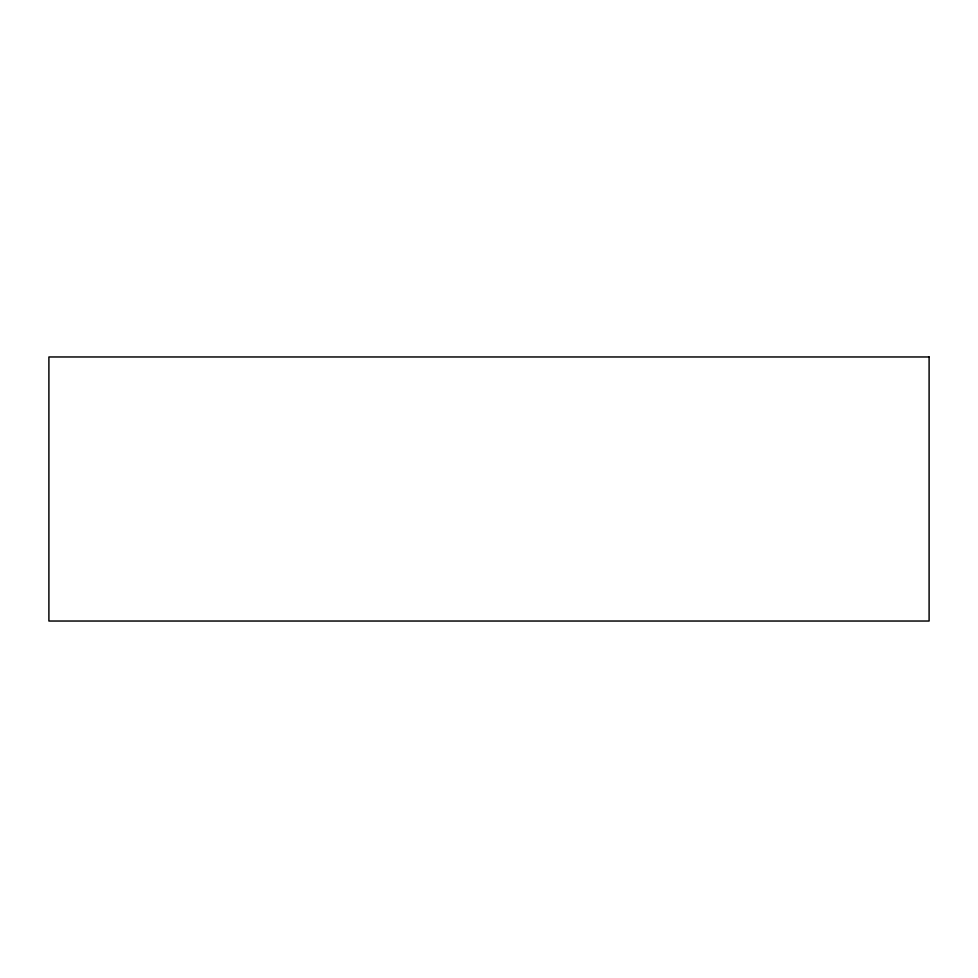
<?xml version="1.0" encoding="UTF-8"?>
<svg xmlns="http://www.w3.org/2000/svg" width="978" height="978" viewBox="0 0 978 978"><rect width="100%" height="100%" fill="white"/><g stroke="black" fill="none" stroke-linecap="round" stroke-linejoin="round"><path stroke-width="1.47" d="M929.1 356.97L48.9 356.97L48.9 621.03L929.1 621.03L929.1 356.97"/></g></svg>
